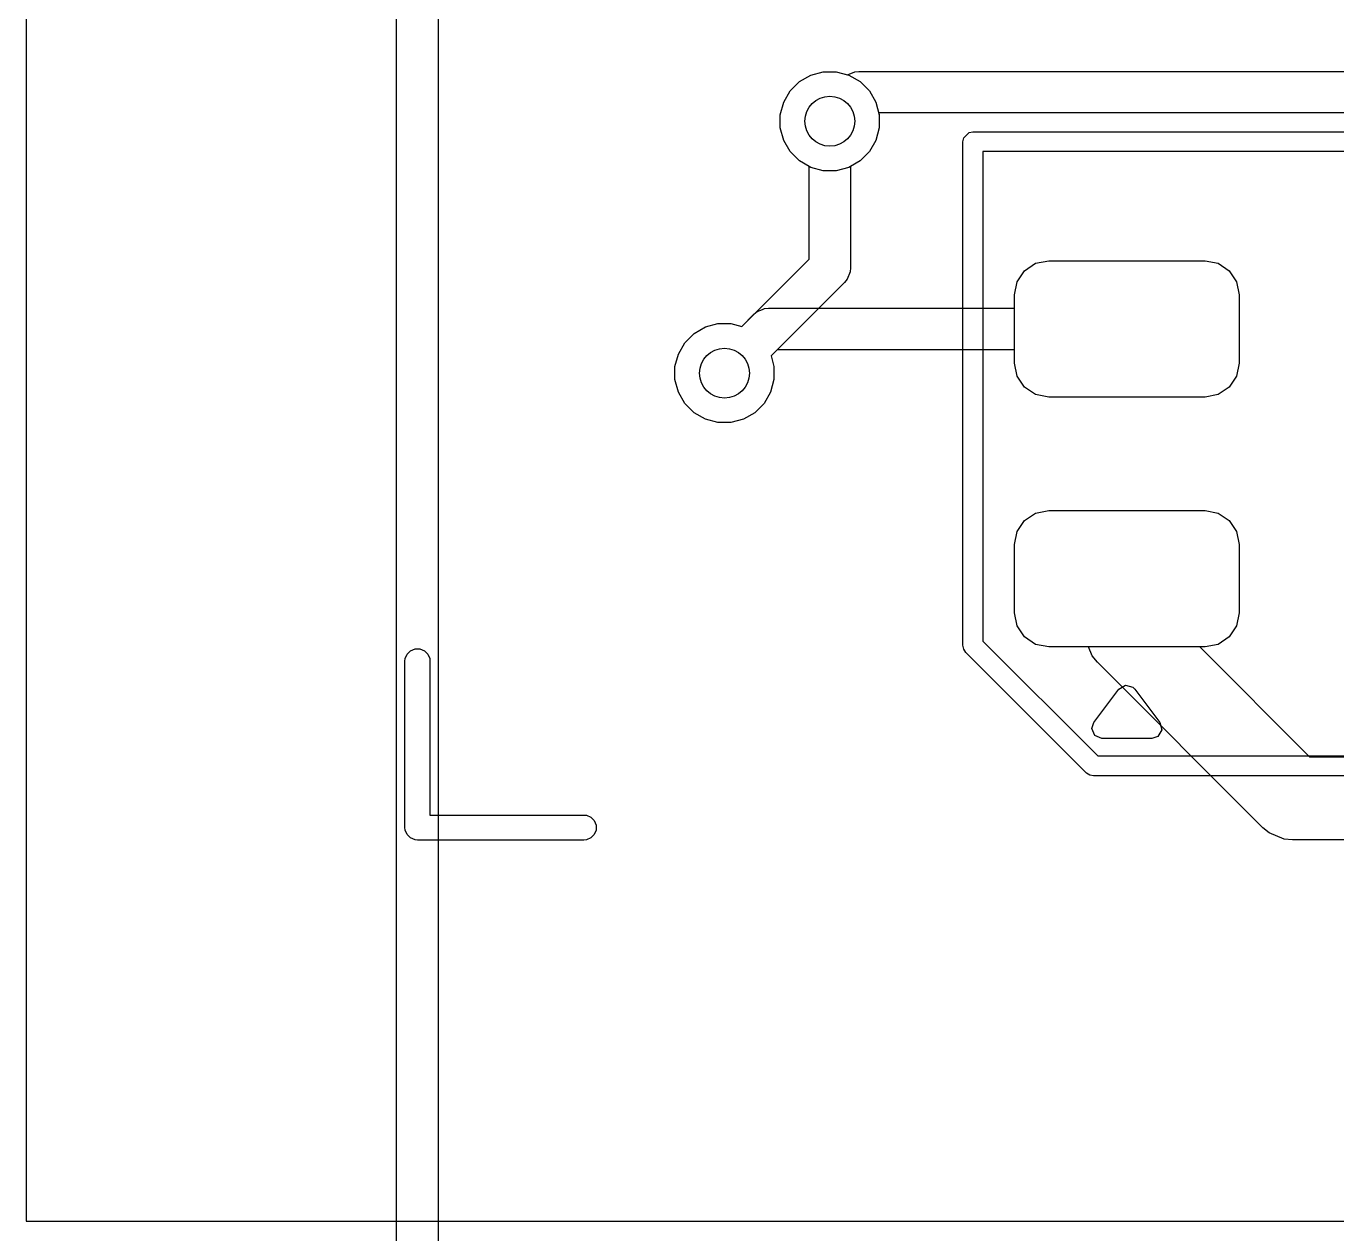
# Model space of a CAD drawing. Header units: millimetres. Extents: x 14 to 286, y -133 to -45.
# Drawn here: x 23.9 to 31.78, y -66.61 to -59.35 of the extents above; entities that cross this region are included whole.
import ezdxf

# ---------------------------------------------------------------- set-up
doc = ezdxf.new("R2010")
doc.units = ezdxf.units.MM
for name, color, linetype, true_color in [('B.Cu', 153, 'CONTINUOUS', 0x4d7fc4), ('F.Cu', 13, 'CONTINUOUS', 0xc83434), ('F.Mask', 201, 'CONTINUOUS', 0xd864ff), ('F.Paste', 253, 'CONTINUOUS', 0xb4a09a), ('F.Silkscreen', 41, 'CONTINUOUS', 0xf2eda1), ('User.Drawings', 9, 'CONTINUOUS', 0xc2c2c2)]:
    doc.layers.add(name, color=color, linetype=linetype, true_color=true_color)

msp = doc.modelspace()

# ---------------------------------------------------------------- linework, layer by layer
at = {"layer": 'B.Cu', "linetype": 'CONTINUOUS'}
for p, q in [((26.1275, -67.005222), (26.1275, -56.085)), ((26.3775, -56.085), (26.3775, -67.005222)), ((28.491994, -59.739672), (28.547372, -59.684294)), ((28.547372, -59.684294), (28.615195, -59.645136)), ((28.615195, -59.645136), (28.690842, -59.624867)), ((28.690842, -59.624867), (28.769158, -59.624867)), ((28.769158, -59.624867), (28.844805, -59.645136)), ((28.844805, -59.645136), (28.912628, -59.684294)), ((28.912628, -59.684294), (28.968006, -59.739672)), ((28.452836, -59.807495), (28.491994, -59.739672)), ((28.968006, -59.739672), (29.007164, -59.807495)), ((28.432567, -59.883142), (28.452836, -59.807495)), ((29.007164, -59.807495), (29.027433, -59.883142)), ((28.432567, -59.961458), (28.432567, -59.883142)), ((29.027433, -59.883142), (29.027433, -59.961458)), ((28.452836, -60.037105), (28.432567, -59.961458)), ((29.027433, -59.961458), (29.007164, -60.037105)), ((28.491994, -60.104928), (28.452836, -60.037105)), ((29.007164, -60.037105), (28.968006, -60.104928)), ((28.547372, -60.160306), (28.491994, -60.104928)), ((28.605, -60.193577), (28.547372, -60.160306)), ((28.912628, -60.160306), (28.855, -60.193577)), ((28.968006, -60.104928), (28.912628, -60.160306)), ((28.605, -60.750623), (28.605, -60.193577)), ((28.855, -60.193577), (28.855, -60.8024)), ((28.200534, -61.155089), (28.605, -60.750623)), ((28.852598, -60.826787), (28.833934, -60.871846)), ((28.855, -60.8024), (28.852598, -60.826786)), ((28.852598, -60.826786), (28.852598, -60.826787)), ((28.818389, -60.890788), (28.37731, -61.331865)), ((28.833934, -60.871846), (28.818389, -60.890788)), ((27.914472, -61.197294), (27.982295, -61.158136)), ((27.982295, -61.158136), (28.057942, -61.137867)), ((28.057942, -61.137867), (28.136258, -61.137867)), ((28.136258, -61.137867), (28.200534, -61.155089)), ((27.819936, -61.320495), (27.859094, -61.252672)), ((27.859094, -61.252672), (27.914472, -61.197294)), ((27.799667, -61.396142), (27.819936, -61.320495)), ((28.37731, -61.331865), (28.394533, -61.396142)), ((27.799667, -61.474458), (27.799667, -61.396142)), ((28.394533, -61.396142), (28.394533, -61.474458)), ((27.819936, -61.550105), (27.799667, -61.474458)), ((28.394533, -61.474458), (28.374264, -61.550105)), ((27.859094, -61.617928), (27.819936, -61.550105)), ((28.374264, -61.550105), (28.335106, -61.617928)), ((27.914472, -61.673306), (27.859094, -61.617928)), ((28.335106, -61.617928), (28.279728, -61.673306)), ((27.982295, -61.712464), (27.914472, -61.673306)), ((28.057942, -61.732733), (27.982295, -61.712464)), ((28.136258, -61.732733), (28.057942, -61.732733)), ((28.211905, -61.712464), (28.136258, -61.732733)), ((28.279728, -61.673306), (28.211905, -61.712464))]:
    msp.add_line(p, q, dxfattribs=at)
at = {"layer": 'B.Cu'}
for centre in [(28.73, -59.9223), (28.0971, -61.4353)]:
    msp.add_circle(centre, 0.15, dxfattribs=at)
at = {"layer": 'F.Cu', "linetype": 'CONTINUOUS'}
for p, q in [((28.491994, -59.739672), (28.547372, -59.684294)), ((28.547372, -59.684294), (28.615195, -59.645136)), ((28.615195, -59.645136), (28.690842, -59.624867)), ((28.690842, -59.624867), (28.769158, -59.624867)), ((28.769158, -59.624867), (28.836764, -59.642981)), ((28.836764, -59.642981), (28.880414, -59.624901)), ((28.880414, -59.624901), (28.880424, -59.624901)), ((28.880424, -59.624901), (28.9048, -59.6225)), ((28.9048, -59.6225), (55.997964, -59.6225)), ((28.452836, -59.807495), (28.491994, -59.739672)), ((28.432567, -59.883142), (28.452836, -59.807495)), ((28.432567, -59.961458), (28.432567, -59.883142)), ((55.99808, -59.8725), (29.024582, -59.8725)), ((29.024582, -59.8725), (29.027433, -59.883142)), ((29.027433, -59.883142), (29.027433, -59.961458)), ((28.452836, -60.037105), (28.432567, -59.961458)), ((29.027433, -59.961458), (29.007164, -60.037105)), ((28.491994, -60.104928), (28.452836, -60.037105)), ((29.007164, -60.037105), (28.968006, -60.104928)), ((28.547372, -60.160306), (28.491994, -60.104928)), ((28.615195, -60.199464), (28.547372, -60.160306)), ((28.912628, -60.160306), (28.844805, -60.199464)), ((28.968006, -60.104928), (28.912628, -60.160306)), ((28.690842, -60.219733), (28.615195, -60.199464)), ((28.769158, -60.219733), (28.690842, -60.219733)), ((28.844805, -60.199464), (28.769158, -60.219733)), ((29.900043, -60.820043), (29.96655, -60.775605)), ((29.96655, -60.775605), (30.045, -60.76)), ((30.045, -60.76), (30.985, -60.76)), ((30.985, -60.76), (31.06345, -60.775605)), ((31.06345, -60.775605), (31.129957, -60.820043)), ((29.855605, -60.88655), (29.900043, -60.820043)), ((31.129957, -60.820043), (31.174395, -60.88655)), ((29.84, -60.965), (29.855605, -60.88655)), ((31.174395, -60.88655), (31.19, -60.965)), ((29.84, -61.045), (29.84, -60.965)), ((31.19, -60.965), (31.19, -61.375)), ((28.200534, -61.155089), (28.274012, -61.081612)), ((28.274012, -61.081612), (28.292948, -61.066071)), ((28.292948, -61.066071), (28.292954, -61.066066)), ((28.292954, -61.066066), (28.325943, -61.052402)), ((28.325943, -61.052402), (28.338013, -61.047402)), ((28.338013, -61.047402), (28.338014, -61.047402)), ((28.338014, -61.047402), (28.3624, -61.045)), ((28.3624, -61.045), (29.84, -61.045)), ((27.914472, -61.197294), (27.982295, -61.158136)), ((27.982295, -61.158136), (28.057942, -61.137867)), ((28.057942, -61.137867), (28.136258, -61.137867)), ((28.136258, -61.137867), (28.200534, -61.155089)), ((27.819936, -61.320495), (27.859094, -61.252672)), ((27.859094, -61.252672), (27.914472, -61.197294)), ((27.799667, -61.396142), (27.819936, -61.320495)), ((28.414176, -61.295), (28.37731, -61.331865)), ((28.37731, -61.331865), (28.394533, -61.396142)), ((29.84, -61.295), (28.414176, -61.295)), ((29.84, -61.375), (29.84, -61.295)), ((27.799667, -61.474458), (27.799667, -61.396142)), ((28.394533, -61.396142), (28.394533, -61.474458)), ((29.855605, -61.45345), (29.84, -61.375)), ((31.19, -61.375), (31.174395, -61.45345)), ((27.819936, -61.550105), (27.799667, -61.474458)), ((28.394533, -61.474458), (28.374264, -61.550105)), ((29.900043, -61.519957), (29.855605, -61.45345)), ((31.174395, -61.45345), (31.129957, -61.519957)), ((27.859094, -61.617928), (27.819936, -61.550105)), ((28.374264, -61.550105), (28.335106, -61.617928)), ((29.96655, -61.564395), (29.900043, -61.519957)), ((30.045, -61.58), (29.96655, -61.564395)), ((31.06345, -61.564395), (30.985, -61.58)), ((31.129957, -61.519957), (31.06345, -61.564395)), ((27.914472, -61.673306), (27.859094, -61.617928)), ((28.335106, -61.617928), (28.279728, -61.673306)), ((30.985, -61.58), (30.045, -61.58)), ((27.982295, -61.712464), (27.914472, -61.673306)), ((28.057942, -61.732733), (27.982295, -61.712464)), ((28.136258, -61.732733), (28.057942, -61.732733)), ((28.211905, -61.712464), (28.136258, -61.732733)), ((28.279728, -61.673306), (28.211905, -61.712464)), ((29.900043, -62.320043), (29.96655, -62.275605)), ((29.96655, -62.275605), (30.045, -62.26)), ((30.045, -62.26), (30.985, -62.26)), ((30.985, -62.26), (31.06345, -62.275605)), ((31.06345, -62.275605), (31.129957, -62.320043)), ((29.855605, -62.38655), (29.900043, -62.320043)), ((31.129957, -62.320043), (31.174395, -62.38655)), ((29.84, -62.465), (29.855605, -62.38655)), ((31.174395, -62.38655), (31.19, -62.465)), ((29.84, -62.875), (29.84, -62.465)), ((31.19, -62.465), (31.19, -62.875)), ((29.855605, -62.95345), (29.84, -62.875)), ((31.19, -62.875), (31.174395, -62.95345)), ((29.900043, -63.019957), (29.855605, -62.95345)), ((31.174395, -62.95345), (31.129957, -63.019957)), ((29.96655, -63.064395), (29.900043, -63.019957)), ((30.045, -63.08), (29.96655, -63.064395)), ((31.06345, -63.064395), (30.985, -63.08)), ((31.129957, -63.019957), (31.06345, -63.064395)), ((30.284851, -63.08), (30.045, -63.08)), ((30.307133, -63.133793), (30.284851, -63.08)), ((30.307137, -63.133797), (30.307133, -63.133793)), ((30.338223, -63.171677), (30.307137, -63.133797)), ((30.985, -63.08), (30.953654, -63.08)), ((30.953654, -63.08), (31.612853, -63.7392)), ((31.332524, -64.165977), (30.338223, -63.171677)), ((31.612853, -63.7392), (38.078246, -63.7392)), ((31.370408, -64.197068), (31.332524, -64.165977)), ((31.460528, -64.234397), (31.370408, -64.197068)), ((31.460537, -64.234397), (31.460528, -64.234397)), ((31.5093, -64.2392), (31.460537, -64.234397)), ((38.1818, -64.2392), (31.5093, -64.2392))]:
    msp.add_line(p, q, dxfattribs=at)
at = {"layer": 'F.Cu'}
for centre in [(28.73, -59.9223), (28.0971, -61.4353)]:
    msp.add_circle(centre, 0.15, dxfattribs=at)
at = {"layer": 'F.Mask', "linetype": 'CONTINUOUS'}
for p, q in [((29.900043, -60.820043), (29.96655, -60.775605)), ((29.96655, -60.775605), (30.045, -60.76)), ((30.045, -60.76), (30.985, -60.76)), ((30.985, -60.76), (31.06345, -60.775605)), ((31.06345, -60.775605), (31.129957, -60.820043)), ((29.855605, -60.88655), (29.900043, -60.820043)), ((31.129957, -60.820043), (31.174395, -60.88655)), ((29.84, -60.965), (29.855605, -60.88655)), ((31.174395, -60.88655), (31.19, -60.965)), ((29.84, -61.375), (29.84, -60.965)), ((31.19, -60.965), (31.19, -61.375)), ((29.855605, -61.45345), (29.84, -61.375)), ((31.19, -61.375), (31.174395, -61.45345)), ((29.900043, -61.519957), (29.855605, -61.45345)), ((31.174395, -61.45345), (31.129957, -61.519957)), ((29.96655, -61.564395), (29.900043, -61.519957)), ((30.045, -61.58), (29.96655, -61.564395)), ((31.06345, -61.564395), (30.985, -61.58)), ((31.129957, -61.519957), (31.06345, -61.564395)), ((30.985, -61.58), (30.045, -61.58)), ((29.900043, -62.320043), (29.96655, -62.275605)), ((29.96655, -62.275605), (30.045, -62.26)), ((30.045, -62.26), (30.985, -62.26)), ((30.985, -62.26), (31.06345, -62.275605)), ((31.06345, -62.275605), (31.129957, -62.320043)), ((29.855605, -62.38655), (29.900043, -62.320043)), ((31.129957, -62.320043), (31.174395, -62.38655)), ((29.84, -62.465), (29.855605, -62.38655)), ((31.174395, -62.38655), (31.19, -62.465)), ((29.84, -62.875), (29.84, -62.465)), ((31.19, -62.465), (31.19, -62.875)), ((29.855605, -62.95345), (29.84, -62.875)), ((31.19, -62.875), (31.174395, -62.95345)), ((29.900043, -63.019957), (29.855605, -62.95345)), ((31.174395, -62.95345), (31.129957, -63.019957)), ((29.96655, -63.064395), (29.900043, -63.019957)), ((30.045, -63.08), (29.96655, -63.064395)), ((31.06345, -63.064395), (30.985, -63.08)), ((31.129957, -63.019957), (31.06345, -63.064395)), ((30.985, -63.08), (30.045, -63.08))]:
    msp.add_line(p, q, dxfattribs=at)
at = {"layer": 'F.Paste', "linetype": 'CONTINUOUS'}
for p, q in [((29.900043, -60.820043), (29.96655, -60.775605)), ((29.96655, -60.775605), (30.045, -60.76)), ((30.045, -60.76), (30.985, -60.76)), ((30.985, -60.76), (31.06345, -60.775605)), ((31.06345, -60.775605), (31.129957, -60.820043)), ((29.855605, -60.88655), (29.900043, -60.820043)), ((31.129957, -60.820043), (31.174395, -60.88655)), ((29.84, -60.965), (29.855605, -60.88655)), ((31.174395, -60.88655), (31.19, -60.965)), ((29.84, -61.375), (29.84, -60.965)), ((31.19, -60.965), (31.19, -61.375)), ((29.855605, -61.45345), (29.84, -61.375)), ((31.19, -61.375), (31.174395, -61.45345)), ((29.900043, -61.519957), (29.855605, -61.45345)), ((31.174395, -61.45345), (31.129957, -61.519957)), ((29.96655, -61.564395), (29.900043, -61.519957)), ((30.045, -61.58), (29.96655, -61.564395)), ((31.06345, -61.564395), (30.985, -61.58)), ((31.129957, -61.519957), (31.06345, -61.564395)), ((30.985, -61.58), (30.045, -61.58)), ((29.900043, -62.320043), (29.96655, -62.275605)), ((29.96655, -62.275605), (30.045, -62.26)), ((30.045, -62.26), (30.985, -62.26)), ((30.985, -62.26), (31.06345, -62.275605)), ((31.06345, -62.275605), (31.129957, -62.320043)), ((29.855605, -62.38655), (29.900043, -62.320043)), ((31.129957, -62.320043), (31.174395, -62.38655)), ((29.84, -62.465), (29.855605, -62.38655)), ((31.174395, -62.38655), (31.19, -62.465)), ((29.84, -62.875), (29.84, -62.465)), ((31.19, -62.465), (31.19, -62.875)), ((29.855605, -62.95345), (29.84, -62.875)), ((31.19, -62.875), (31.174395, -62.95345)), ((29.900043, -63.019957), (29.855605, -62.95345)), ((31.174395, -62.95345), (31.129957, -63.019957)), ((29.96655, -63.064395), (29.900043, -63.019957)), ((30.045, -63.08), (29.96655, -63.064395)), ((31.06345, -63.064395), (30.985, -63.08)), ((31.129957, -63.019957), (31.06345, -63.064395)), ((30.985, -63.08), (30.045, -63.08))]:
    msp.add_line(p, q, dxfattribs=at)
at = {"layer": 'F.Silkscreen', "linetype": 'CONTINUOUS'}
for p, q in [((29.534567, -60.022039), (29.567039, -59.989567)), ((29.567039, -59.989567), (29.59, -59.985)), ((29.59, -59.985), (36.89, -59.985)), ((29.53, -60.045), (29.534567, -60.022039)), ((29.53, -63.07), (29.53, -60.045)), ((29.65, -60.105), (29.65, -63.045147)), ((36.83, -60.105), (29.65, -60.105)), ((29.534567, -63.092961), (29.53, -63.07)), ((29.65, -63.045147), (30.339853, -63.735)), ((29.547574, -63.112426), (29.534567, -63.092961)), ((30.272574, -63.837427), (29.547574, -63.112426)), ((30.317, -63.534), (30.467, -63.334)), ((30.467, -63.334), (30.506515, -63.310603)), ((30.506515, -63.310603), (30.551, -63.322)), ((30.551, -63.322), (30.563, -63.334)), ((30.563, -63.334), (30.713, -63.534)), ((30.305, -63.57), (30.317, -63.534)), ((30.713, -63.534), (30.724397, -63.578485)), ((30.322574, -63.612426), (30.305, -63.57)), ((30.365, -63.63), (30.322574, -63.612426)), ((30.701, -63.618), (30.665, -63.63)), ((30.724397, -63.578485), (30.701, -63.618)), ((30.665, -63.63), (30.365, -63.63)), ((30.339853, -63.735), (36.83, -63.735)), ((30.292039, -63.850433), (30.272574, -63.837427)), ((30.315, -63.855), (30.292039, -63.850433)), ((36.89, -63.855), (30.315, -63.855))]:
    msp.add_line(p, q, dxfattribs=at)
at = {"layer": 'User.Drawings', "linetype": 'CONTINUOUS'}
for p, q in [((23.901716, -47.715), (23.901716, -66.530009)), ((26.1775, -63.165), (26.178941, -63.150368)), ((26.178941, -63.150368), (26.19014, -63.123332)), ((26.19014, -63.123332), (26.210832, -63.10264)), ((26.210832, -63.10264), (26.237868, -63.091441)), ((26.237868, -63.091441), (26.267132, -63.091441)), ((26.267132, -63.091441), (26.294168, -63.10264)), ((26.294168, -63.10264), (26.31486, -63.123332)), ((26.31486, -63.123332), (26.326059, -63.150368)), ((26.326059, -63.150368), (26.3275, -63.165)), ((26.1775, -64.165), (26.1775, -63.165)), ((26.3275, -63.165), (26.3275, -64.09)), ((26.3275, -64.09), (27.2525, -64.09)), ((27.2525, -64.09), (27.267132, -64.091441)), ((27.267132, -64.091441), (27.294168, -64.10264)), ((26.178941, -64.179632), (26.1775, -64.165)), ((27.294168, -64.10264), (27.31486, -64.123332)), ((27.31486, -64.123332), (27.326059, -64.150368)), ((27.326059, -64.150368), (27.326059, -64.179632)), ((26.19014, -64.206668), (26.178941, -64.179632)), ((26.210832, -64.22736), (26.19014, -64.206668)), ((26.237868, -64.238559), (26.210832, -64.22736)), ((26.2525, -64.24), (26.237868, -64.238559)), ((27.2525, -64.24), (26.2525, -64.24)), ((27.267132, -64.238559), (27.2525, -64.24)), ((27.294168, -64.22736), (27.267132, -64.238559)), ((27.31486, -64.206668), (27.294168, -64.22736)), ((27.326059, -64.179632), (27.31486, -64.206668)), ((23.901716, -66.530009), (42.6525, -66.530009))]:
    msp.add_line(p, q, dxfattribs=at)

doc.saveas('drawing.dxf')
